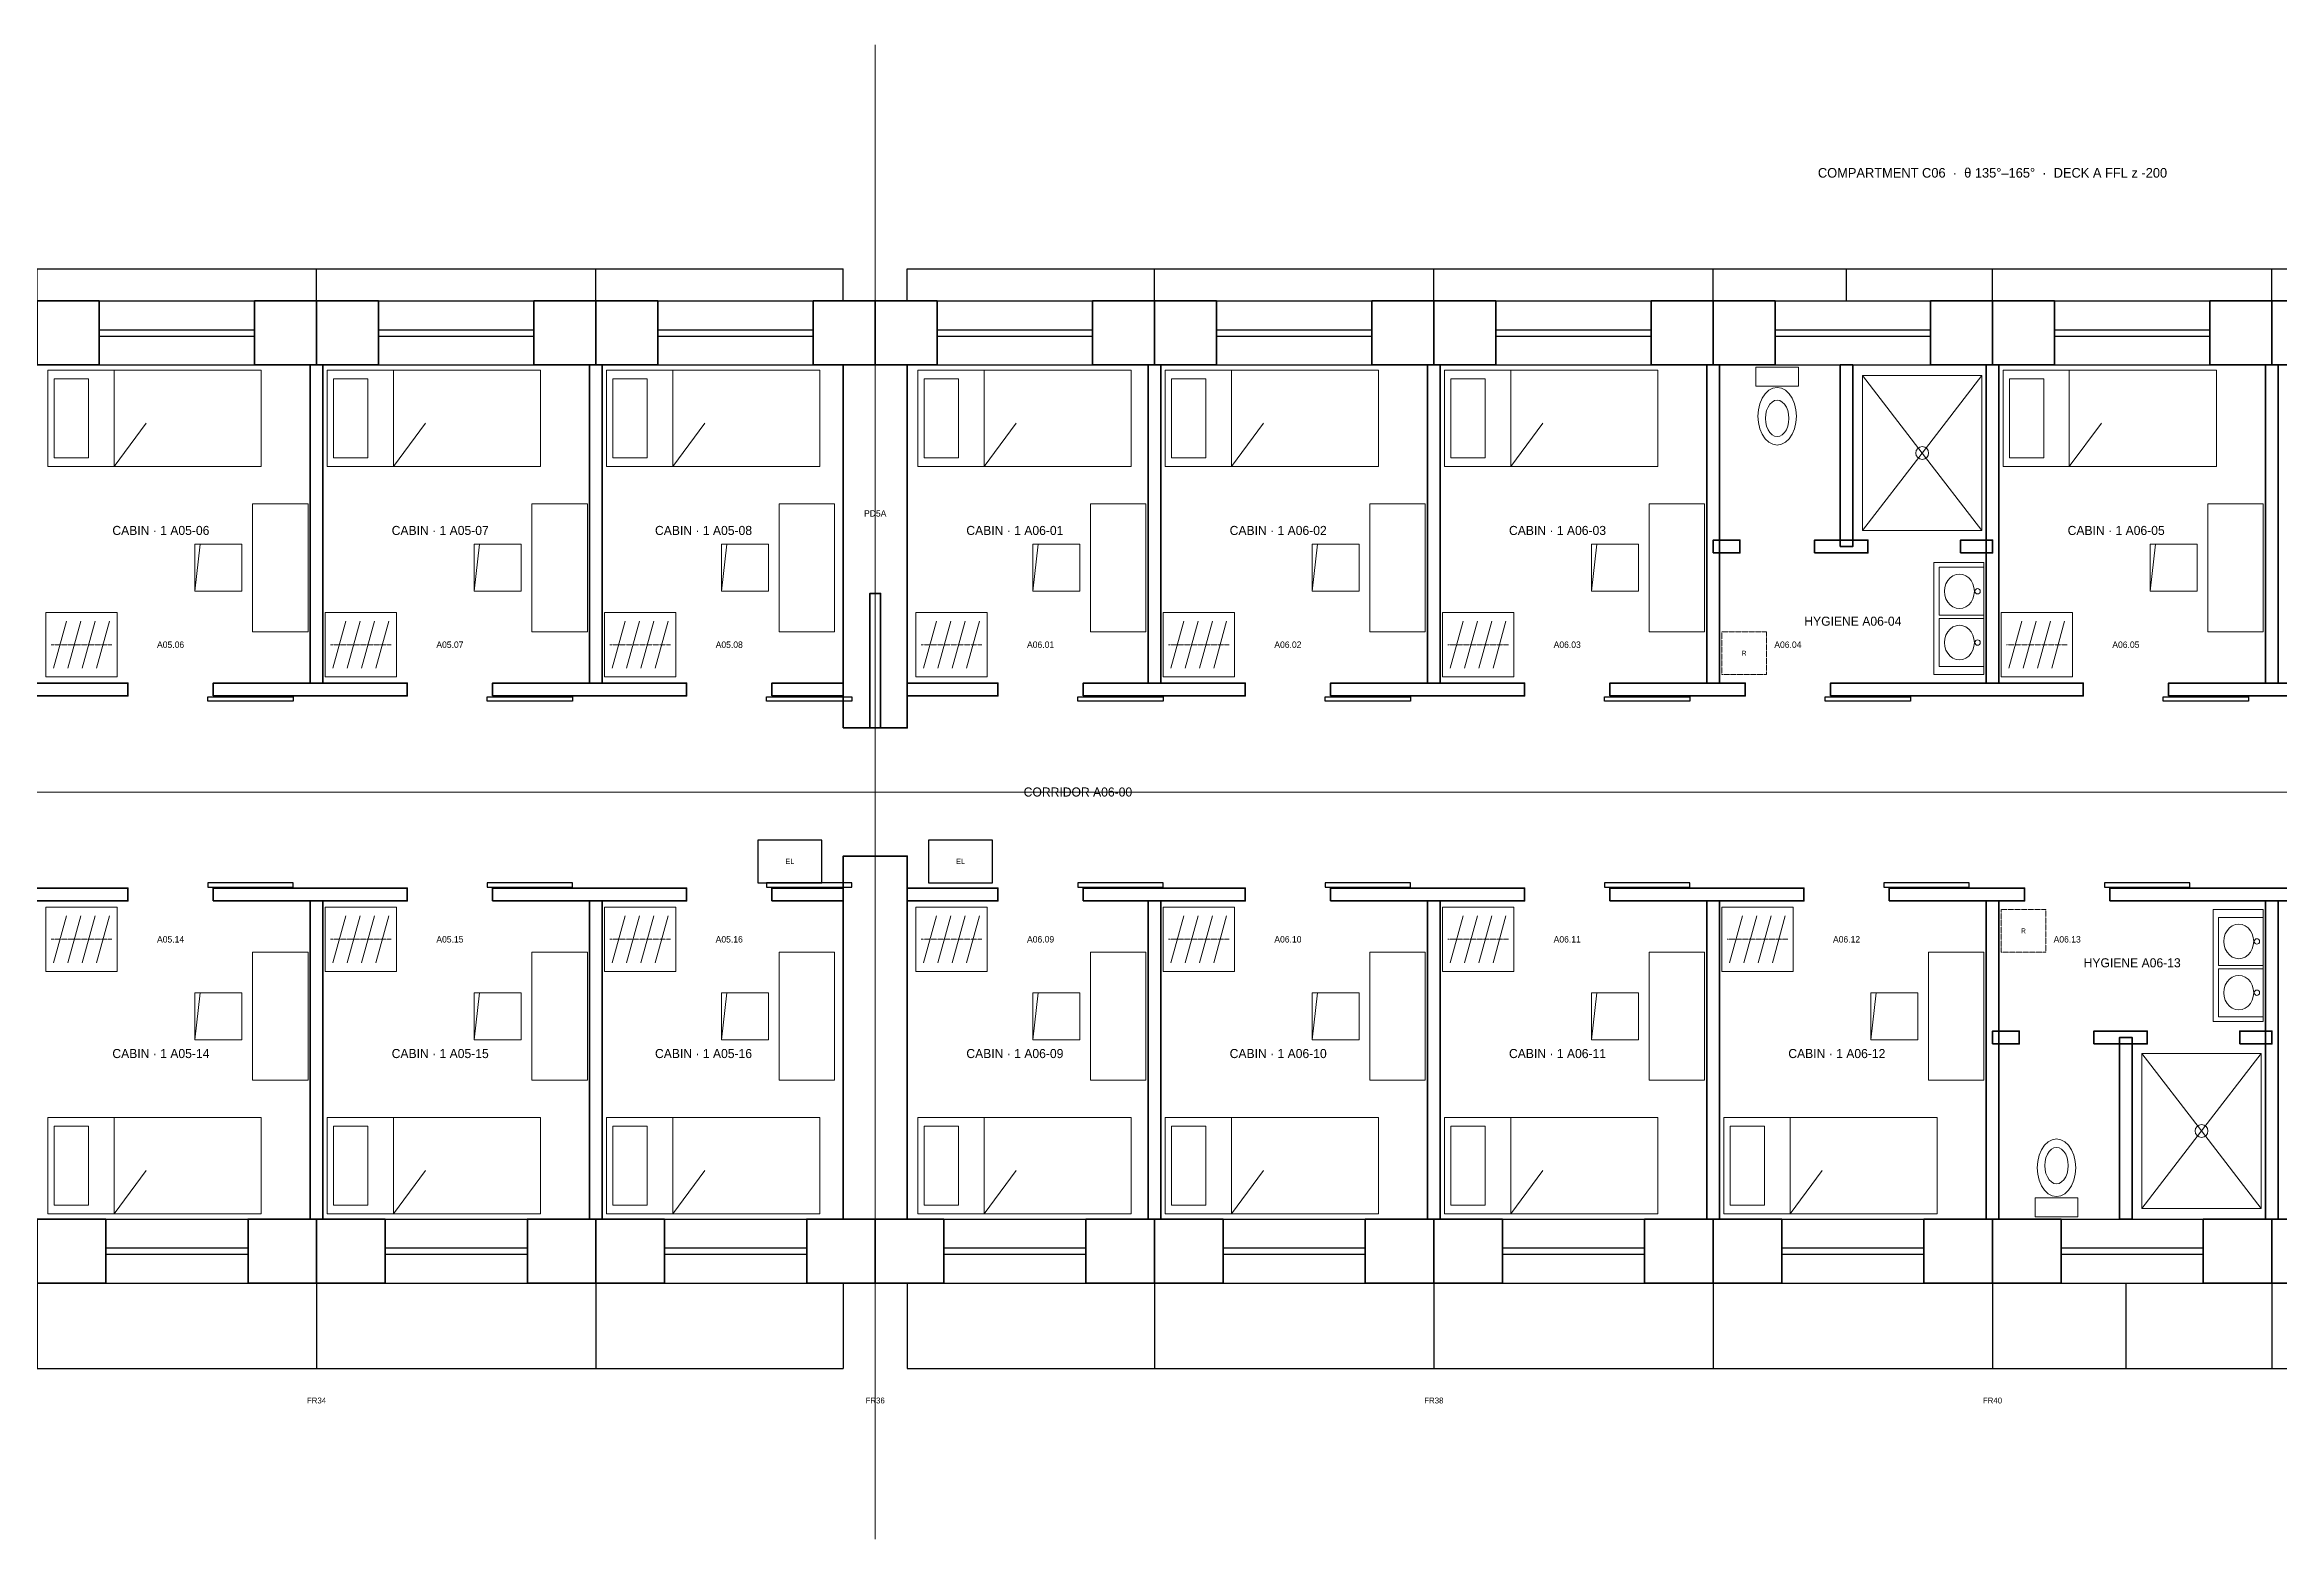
# Model space of a CAD drawing. Header units: millimetres. Extents: x 0 to 254927, y -7000 to 7000.
# Drawn here: x 98736 to 119680, y -7000 to 7000 of the extents above; entities that cross this region are included whole.
import ezdxf
from ezdxf.enums import TextEntityAlignment as Align

# ---------------------------------------------------------------- set-up
doc = ezdxf.new("R2010")
doc.units = ezdxf.units.MM
doc.linetypes.add('CENTER', pattern=[5.08, 3.175, -0.635, 0.635, -0.635])
doc.linetypes.add('DASHED', pattern=[1.524, 1.27, -0.254])
for name, color, linetype, lineweight in [('A-ANNO-DIMS', 2, 'CONTINUOUS', 18), ('A-ANNO-NOTE', 7, 'CONTINUOUS', 18), ('A-ANNO-TEXT', 7, 'CONTINUOUS', 25), ('A-CNTR', 9, 'CENTER', 13), ('A-DOOR', 3, 'CONTINUOUS', 25), ('A-DOOR-PRES', 1, 'CONTINUOUS', 35), ('A-EQPM', 30, 'CONTINUOUS', 25), ('A-EQPM-HIDN', 30, 'DASHED', 18), ('A-FURN', 8, 'CONTINUOUS', 18), ('A-GLAZ', 5, 'CONTINUOUS', 25), ('A-GRID', 9, 'CENTER', 18), ('A-HIDN', 8, 'DASHED', 18), ('A-WALL', 7, 'CONTINUOUS', 35), ('A-WALL-BHD', 7, 'CONTINUOUS', 50), ('A-WALL-PRHU', 7, 'CONTINUOUS', 70)]:
    doc.layers.add(name, color=color, linetype=linetype, lineweight=lineweight)
doc.styles.add('OpenSansCondensed-Light', font='OpenSansCondensed-Light.ttf')
doc.dimstyles.new('EZDXF', dxfattribs={"dimtxt": 0.25, "dimasz": 0.175, "dimexe": 0.375, "dimexo": 0.125, "dimgap": 0.1, "dimtad": 1, "dimlfac": 100, "dimzin": 12, "dimdsep": 46, "dimtxsty": 'OpenSansCondensed-Light', "dimblk": 'ARCHTICK', "dimcen": 2.5, "dimazin": 3, "dimtfac": 0.5, "dimtmove": 2, "dimatfit": 3})

# ---------------------------------------------------------------- blocks, each defined once
blk = doc.blocks.new('_ARCHTICK')
at = {"color": 0, "linetype": 'BYBLOCK', "const_width": 0.15}
blk.add_lwpolyline([(-0.5, -0.5), (0.5, 0.5)], dxfattribs=at)

msp = doc.modelspace()

# ---------------------------------------------------------------- linework, layer by layer
at = {"layer": 'A-ANNO-DIMS'}
for p, q in [((101283.76736, -4700), (101283.76736, -5200)), ((103901.76124, -4700), (103901.76124, -5200)), ((106519.75512, -4700), (106519.75512, -5200)), ((106519.75512, -4700), (106519.75512, -5200)), ((109137.749, -4700), (109137.749, -5200)), ((111755.74288, -4700), (111755.74288, -5200)), ((114373.73675, -4700), (114373.73675, -5200)), ((116991.73063, -4700), (116991.73063, -5200)), ((119609.72451, -4700), (119609.72451, -5200))]:
    msp.add_line(p, q, dxfattribs=at)
at = {"layer": 'A-CNTR'}
msp.add_line((0, 0), (254927.41229, 0), dxfattribs=at)
at = {"layer": 'A-DOOR'}
for p, q in [((99515.77349, 900), (99515.77349, 1020)), ((100315.77349, 900), (100315.77349, 1020)), ((102133.76736, 900), (102133.76736, 1020)), ((102933.76736, 900), (102933.76736, 1020)), ((104751.76124, 900), (104751.76124, 1020)), ((105551.76124, 900), (105551.76124, 1020)), ((107669.75512, 900), (107669.75512, 1020)), ((108469.75512, 900), (108469.75512, 1020)), ((109987.749, 900), (109987.749, 1020)), ((110787.749, 900), (110787.749, 1020)), ((112605.74288, 900), (112605.74288, 1020)), ((113405.74288, 900), (113405.74288, 1020)), ((114673.73675, 900), (114673.73675, 1020)), ((115473.73675, 900), (115473.73675, 1020)), ((117841.73063, 900), (117841.73063, 1020)), ((118641.73063, 900), (118641.73063, 1020)), ((99515.77349, -1020), (99515.77349, -900)), ((100315.77349, -1020), (100315.77349, -900)), ((102133.76736, -1020), (102133.76736, -900)), ((102933.76736, -1020), (102933.76736, -900)), ((104751.76124, -1020), (104751.76124, -900)), ((105551.76124, -1020), (105551.76124, -900)), ((107669.75512, -1020), (107669.75512, -900)), ((108469.75512, -1020), (108469.75512, -900)), ((109987.749, -1020), (109987.749, -900)), ((110787.749, -1020), (110787.749, -900)), ((112605.74288, -1020), (112605.74288, -900)), ((113405.74288, -1020), (113405.74288, -900)), ((115223.73675, -1020), (115223.73675, -900)), ((116023.73675, -1020), (116023.73675, -900)), ((117291.73063, -1020), (117291.73063, -900)), ((118091.73063, -1020), (118091.73063, -900))]:
    msp.add_line(p, q, dxfattribs=at)
for points in [[(100265.77349, 890), (101065.77349, 890), (101065.77349, 850), (100265.77349, 850)], [(102883.76736, 890), (103683.76736, 890), (103683.76736, 850), (102883.76736, 850)], [(105501.76124, 890), (106301.76124, 890), (106301.76124, 850), (105501.76124, 850)], [(108419.75512, 890), (109219.75512, 890), (109219.75512, 850), (108419.75512, 850)], [(110737.749, 890), (111537.749, 890), (111537.749, 850), (110737.749, 850)], [(113355.74288, 890), (114155.74288, 890), (114155.74288, 850), (113355.74288, 850)], [(115423.73675, 890), (116223.73675, 890), (116223.73675, 850), (115423.73675, 850)], [(118591.73063, 890), (119391.73063, 890), (119391.73063, 850), (118591.73063, 850)], [(100265.77349, -890), (101065.77349, -890), (101065.77349, -850), (100265.77349, -850)], [(102883.76736, -890), (103683.76736, -890), (103683.76736, -850), (102883.76736, -850)], [(105501.76124, -890), (106301.76124, -890), (106301.76124, -850), (105501.76124, -850)], [(108419.75512, -890), (109219.75512, -890), (109219.75512, -850), (108419.75512, -850)], [(110737.749, -890), (111537.749, -890), (111537.749, -850), (110737.749, -850)], [(113355.74288, -890), (114155.74288, -890), (114155.74288, -850), (113355.74288, -850)], [(115973.73675, -890), (116773.73675, -890), (116773.73675, -850), (115973.73675, -850)], [(118041.73063, -890), (118841.73063, -890), (118841.73063, -850), (118041.73063, -850)]]:
    msp.add_lwpolyline(points, close=True, dxfattribs=at)
at = {"layer": 'A-DOOR-PRES'}
for p, q in [((106219.75512, 600), (106819.75512, 600)), ((106219.75512, -600), (106819.75512, -600))]:
    msp.add_line(p, q, dxfattribs=at)
msp.add_lwpolyline([(106469.75512, 600), (106569.75512, 600), (106569.75512, 1860), (106469.75512, 1860)], close=True, dxfattribs=at)
at = {"layer": 'A-EQPM'}
for points in [[(105419.75512, -850), (106019.75512, -850), (106019.75512, -450), (105419.75512, -450)], [(107019.75512, -850), (107619.75512, -850), (107619.75512, -450), (107019.75512, -450)]]:
    msp.add_lwpolyline(points, close=True, dxfattribs=at)
at = {"layer": 'A-EQPM-HIDN'}
for points in [[(114453.73675, 1100), (114873.73675, 1100), (114873.73675, 1500), (114453.73675, 1500)], [(117071.73063, -1500), (117491.73063, -1500), (117491.73063, -1100), (117071.73063, -1100)]]:
    msp.add_lwpolyline(points, close=True, dxfattribs=at)
at = {"layer": 'A-FURN'}
for p, q in [((99385.77349, 3050), (99385.77349, 3950)), ((102003.76736, 3050), (102003.76736, 3950)), ((104621.76124, 3050), (104621.76124, 3950)), ((107539.75512, 3050), (107539.75512, 3950)), ((109857.749, 3050), (109857.749, 3950)), ((112475.74288, 3050), (112475.74288, 3950)), ((115773.73675, 3900), (116332.73369, 3175)), ((116891.73063, 3900), (116332.73369, 3175)), ((117711.73063, 3050), (117711.73063, 3950)), ((99385.77349, 3050), (99685.77349, 3455)), ((102003.76736, 3050), (102303.76736, 3455)), ((104621.76124, 3050), (104921.76124, 3455)), ((107539.75512, 3050), (107839.75512, 3455)), ((109857.749, 3050), (110157.749, 3455)), ((112475.74288, 3050), (112775.74288, 3455)), ((117711.73063, 3050), (118011.73063, 3455)), ((115773.73675, 2450), (116332.73369, 3175)), ((116891.73063, 2450), (116332.73369, 3175)), ((100143.76736, 1880), (100193.76736, 2320)), ((102761.76124, 1880), (102811.76124, 2320)), ((105079.75512, 1880), (105129.75512, 2320)), ((107997.749, 1880), (108047.749, 2320)), ((110615.74288, 1880), (110665.74288, 2320)), ((113233.73675, 1880), (113283.73675, 2320)), ((118469.72451, 1880), (118519.72451, 2320)), ((98819.77349, 1160), (98939.77349, 1600)), ((98953.77349, 1160), (99073.77349, 1600)), ((99087.77349, 1160), (99207.77349, 1600)), ((99221.77349, 1160), (99341.77349, 1600)), ((101437.76736, 1160), (101557.76736, 1600)), ((101571.76736, 1160), (101691.76736, 1600)), ((101705.76736, 1160), (101825.76736, 1600)), ((101839.76736, 1160), (101959.76736, 1600)), ((104055.76124, 1160), (104175.76124, 1600)), ((104189.76124, 1160), (104309.76124, 1600)), ((104323.76124, 1160), (104443.76124, 1600)), ((104457.76124, 1160), (104577.76124, 1600)), ((106973.75512, 1160), (107093.75512, 1600)), ((107107.75512, 1160), (107227.75512, 1600)), ((107241.75512, 1160), (107361.75512, 1600)), ((107375.75512, 1160), (107495.75512, 1600)), ((109291.749, 1160), (109411.749, 1600)), ((109425.749, 1160), (109545.749, 1600)), ((109559.749, 1160), (109679.749, 1600)), ((109693.749, 1160), (109813.749, 1600)), ((111909.74288, 1160), (112029.74288, 1600)), ((112043.74288, 1160), (112163.74288, 1600)), ((112177.74288, 1160), (112297.74288, 1600)), ((112311.74288, 1160), (112431.74288, 1600)), ((117145.73063, 1160), (117265.73063, 1600)), ((117279.73063, 1160), (117399.73063, 1600)), ((117413.73063, 1160), (117533.73063, 1600)), ((117547.73063, 1160), (117667.73063, 1600)), ((98819.77349, -1600), (98939.77349, -1160)), ((98953.77349, -1600), (99073.77349, -1160)), ((99087.77349, -1600), (99207.77349, -1160)), ((99221.77349, -1600), (99341.77349, -1160)), ((101437.76736, -1600), (101557.76736, -1160)), ((101571.76736, -1600), (101691.76736, -1160)), ((101705.76736, -1600), (101825.76736, -1160)), ((101839.76736, -1600), (101959.76736, -1160)), ((104055.76124, -1600), (104175.76124, -1160)), ((104189.76124, -1600), (104309.76124, -1160)), ((104323.76124, -1600), (104443.76124, -1160)), ((104457.76124, -1600), (104577.76124, -1160)), ((106973.75512, -1600), (107093.75512, -1160)), ((107107.75512, -1600), (107227.75512, -1160)), ((107241.75512, -1600), (107361.75512, -1160)), ((107375.75512, -1600), (107495.75512, -1160)), ((109291.749, -1600), (109411.749, -1160)), ((109425.749, -1600), (109545.749, -1160)), ((109559.749, -1600), (109679.749, -1160)), ((109693.749, -1600), (109813.749, -1160)), ((111909.74288, -1600), (112029.74288, -1160)), ((112043.74288, -1600), (112163.74288, -1160)), ((112177.74288, -1600), (112297.74288, -1160)), ((112311.74288, -1600), (112431.74288, -1160)), ((114527.73675, -1600), (114647.73675, -1160)), ((114661.73675, -1600), (114781.73675, -1160)), ((114795.73675, -1600), (114915.73675, -1160)), ((114929.73675, -1600), (115049.73675, -1160)), ((100143.76736, -2320), (100193.76736, -1880)), ((102761.76124, -2320), (102811.76124, -1880)), ((105079.75512, -2320), (105129.75512, -1880)), ((107997.749, -2320), (108047.749, -1880)), ((110615.74288, -2320), (110665.74288, -1880)), ((113233.73675, -2320), (113283.73675, -1880)), ((115851.73063, -2320), (115901.73063, -1880)), ((118391.73063, -2450), (118950.72757, -3175)), ((119509.72451, -2450), (118950.72757, -3175)), ((99385.77349, -3950), (99385.77349, -3050)), ((102003.76736, -3950), (102003.76736, -3050)), ((104621.76124, -3950), (104621.76124, -3050)), ((107539.75512, -3950), (107539.75512, -3050)), ((109857.749, -3950), (109857.749, -3050)), ((112475.74288, -3950), (112475.74288, -3050)), ((115093.73675, -3950), (115093.73675, -3050)), ((118391.73063, -3900), (118950.72757, -3175)), ((119509.72451, -3900), (118950.72757, -3175)), ((99385.77349, -3950), (99685.77349, -3545)), ((102003.76736, -3950), (102303.76736, -3545)), ((104621.76124, -3950), (104921.76124, -3545)), ((107539.75512, -3950), (107839.75512, -3545)), ((109857.749, -3950), (110157.749, -3545)), ((112475.74288, -3950), (112775.74288, -3545)), ((115093.73675, -3950), (115393.73675, -3545))]:
    msp.add_line(p, q, dxfattribs=at)
for points in [[(114773.73675, 3800), (115173.73675, 3800), (115173.73675, 3980), (114773.73675, 3980)], [(98765.77349, 3050), (100765.77349, 3050), (100765.77349, 3950), (98765.77349, 3950)], [(98825.77349, 3130), (99145.77349, 3130), (99145.77349, 3870), (98825.77349, 3870)], [(101383.76736, 3050), (103383.76736, 3050), (103383.76736, 3950), (101383.76736, 3950)], [(101443.76736, 3130), (101763.76736, 3130), (101763.76736, 3870), (101443.76736, 3870)], [(104001.76124, 3050), (106001.76124, 3050), (106001.76124, 3950), (104001.76124, 3950)], [(104061.76124, 3130), (104381.76124, 3130), (104381.76124, 3870), (104061.76124, 3870)], [(106919.75512, 3050), (108919.75512, 3050), (108919.75512, 3950), (106919.75512, 3950)], [(106979.75512, 3130), (107299.75512, 3130), (107299.75512, 3870), (106979.75512, 3870)], [(109237.749, 3050), (111237.749, 3050), (111237.749, 3950), (109237.749, 3950)], [(109297.749, 3130), (109617.749, 3130), (109617.749, 3870), (109297.749, 3870)], [(111855.74288, 3050), (113855.74288, 3050), (113855.74288, 3950), (111855.74288, 3950)], [(111915.74288, 3130), (112235.74288, 3130), (112235.74288, 3870), (111915.74288, 3870)], [(115153.73675, 3520), (115149.22378, 3580.08065), (115135.91115, 3637.14861), (115114.46642, 3688.34225), (115085.96492, 3731.0945), (115051.83583, 3763.26159), (115013.79052, 3783.23054), (114973.73675, 3790), (114933.68299, 3783.23054), (114895.63768, 3763.26159), (114861.50859, 3731.0945), (114833.00709, 3688.34225), (114811.56236, 3637.14861), (114798.24973, 3580.08065), (114793.73675, 3520), (114798.24973, 3459.91935), (114811.56236, 3402.85139), (114833.00709, 3351.65775), (114861.50859, 3308.9055), (114895.63768, 3276.73841), (114933.68299, 3256.76946), (114973.73675, 3250), (115013.79052, 3256.76946), (115051.83583, 3276.73841), (115085.96492, 3308.9055), (115114.46642, 3351.65775), (115135.91115, 3402.85139), (115149.22378, 3459.91935)], [(115773.73675, 2450), (116891.73063, 2450), (116891.73063, 3900), (115773.73675, 3900)], [(117091.73063, 3050), (119091.73063, 3050), (119091.73063, 3950), (117091.73063, 3950)], [(117151.73063, 3130), (117471.73063, 3130), (117471.73063, 3870), (117151.73063, 3870)], [(115083.73675, 3500), (115080.97882, 3537.82856), (115072.84333, 3573.76024), (115059.73822, 3605.99327), (115042.32063, 3632.91135), (115021.46396, 3653.16471), (114998.21406, 3665.73775), (114973.73675, 3670), (114949.25945, 3665.73775), (114926.00954, 3653.16471), (114905.15288, 3632.91135), (114887.73529, 3605.99327), (114874.63018, 3573.76024), (114866.49468, 3537.82856), (114863.73675, 3500), (114866.49468, 3462.17144), (114874.63018, 3426.23976), (114887.73529, 3394.00673), (114905.15288, 3367.08865), (114926.00954, 3346.83529), (114949.25945, 3334.26225), (114973.73675, 3330), (114998.21406, 3334.26225), (115021.46396, 3346.83529), (115042.32063, 3367.08865), (115059.73822, 3394.00673), (115072.84333, 3426.23976), (115080.97882, 3462.17144)], [(100683.76736, 1500), (101203.76736, 1500), (101203.76736, 2700), (100683.76736, 2700)], [(103301.76124, 1500), (103821.76124, 1500), (103821.76124, 2700), (103301.76124, 2700)], [(105619.75512, 1500), (106139.75512, 1500), (106139.75512, 2700), (105619.75512, 2700)], [(108537.749, 1500), (109057.749, 1500), (109057.749, 2700), (108537.749, 2700)], [(111155.74288, 1500), (111675.74288, 1500), (111675.74288, 2700), (111155.74288, 2700)], [(113773.73675, 1500), (114293.73675, 1500), (114293.73675, 2700), (113773.73675, 2700)], [(119009.72451, 1500), (119529.72451, 1500), (119529.72451, 2700), (119009.72451, 2700)], [(100143.76736, 1880), (100583.76736, 1880), (100583.76736, 2320), (100143.76736, 2320)], [(102761.76124, 1880), (103201.76124, 1880), (103201.76124, 2320), (102761.76124, 2320)], [(105079.75512, 1880), (105519.75512, 1880), (105519.75512, 2320), (105079.75512, 2320)], [(107997.749, 1880), (108437.749, 1880), (108437.749, 2320), (107997.749, 2320)], [(110615.74288, 1880), (111055.74288, 1880), (111055.74288, 2320), (110615.74288, 2320)], [(113233.73675, 1880), (113673.73675, 1880), (113673.73675, 2320), (113233.73675, 2320)], [(118469.72451, 1880), (118909.72451, 1880), (118909.72451, 2320), (118469.72451, 2320)], [(116441.73063, 1100), (116911.73063, 1100), (116911.73063, 2150), (116441.73063, 2150)], [(116491.73063, 1655), (116911.73063, 1655), (116911.73063, 2105), (116491.73063, 2105)], [(116821.73063, 1880), (116818.22054, 1916.04839), (116807.86627, 1950.28917), (116791.18704, 1981.00535), (116769.0192, 2006.6567), (116742.47436, 2025.95696), (116712.88356, 2037.93832), (116681.73063, 2042), (116650.5777, 2037.93832), (116620.98691, 2025.95696), (116594.44206, 2006.6567), (116572.27422, 1981.00535), (116555.59499, 1950.28917), (116545.24072, 1916.04839), (116541.73063, 1880), (116545.24072, 1843.95161), (116555.59499, 1809.71083), (116572.27422, 1778.99465), (116594.44206, 1753.3433), (116620.98691, 1734.04304), (116650.5777, 1722.06168), (116681.73063, 1718), (116712.88356, 1722.06168), (116742.47436, 1734.04304), (116769.0192, 1753.3433), (116791.18704, 1778.99465), (116807.86627, 1809.71083), (116818.22054, 1843.95161)], [(98745.77349, 1080), (99415.77349, 1080), (99415.77349, 1680), (98745.77349, 1680)], [(101363.76736, 1080), (102033.76736, 1080), (102033.76736, 1680), (101363.76736, 1680)], [(103981.76124, 1080), (104651.76124, 1080), (104651.76124, 1680), (103981.76124, 1680)], [(106899.75512, 1080), (107569.75512, 1080), (107569.75512, 1680), (106899.75512, 1680)], [(109217.749, 1080), (109887.749, 1080), (109887.749, 1680), (109217.749, 1680)], [(111835.74288, 1080), (112505.74288, 1080), (112505.74288, 1680), (111835.74288, 1680)], [(117071.73063, 1080), (117741.73063, 1080), (117741.73063, 1680), (117071.73063, 1680)], [(116491.73063, 1175), (116911.73063, 1175), (116911.73063, 1625), (116491.73063, 1625)], [(116821.73063, 1400), (116818.22054, 1436.04839), (116807.86627, 1470.28917), (116791.18704, 1501.00535), (116769.0192, 1526.6567), (116742.47436, 1545.95696), (116712.88356, 1557.93832), (116681.73063, 1562), (116650.5777, 1557.93832), (116620.98691, 1545.95696), (116594.44206, 1526.6567), (116572.27422, 1501.00535), (116555.59499, 1470.28917), (116545.24072, 1436.04839), (116541.73063, 1400), (116545.24072, 1363.95161), (116555.59499, 1329.71083), (116572.27422, 1298.99465), (116594.44206, 1273.3433), (116620.98691, 1254.04304), (116650.5777, 1242.06168), (116681.73063, 1238), (116712.88356, 1242.06168), (116742.47436, 1254.04304), (116769.0192, 1273.3433), (116791.18704, 1298.99465), (116807.86627, 1329.71083), (116818.22054, 1363.95161)], [(98745.77349, -1680), (99415.77349, -1680), (99415.77349, -1080), (98745.77349, -1080)], [(101363.76736, -1680), (102033.76736, -1680), (102033.76736, -1080), (101363.76736, -1080)], [(103981.76124, -1680), (104651.76124, -1680), (104651.76124, -1080), (103981.76124, -1080)], [(106899.75512, -1680), (107569.75512, -1680), (107569.75512, -1080), (106899.75512, -1080)], [(109217.749, -1680), (109887.749, -1680), (109887.749, -1080), (109217.749, -1080)], [(111835.74288, -1680), (112505.74288, -1680), (112505.74288, -1080), (111835.74288, -1080)], [(114453.73675, -1680), (115123.73675, -1680), (115123.73675, -1080), (114453.73675, -1080)], [(119059.72451, -2150), (119529.72451, -2150), (119529.72451, -1100), (119059.72451, -1100)], [(119109.72451, -1625), (119529.72451, -1625), (119529.72451, -1175), (119109.72451, -1175)], [(119439.72451, -1400), (119436.21442, -1363.95161), (119425.86015, -1329.71083), (119409.18092, -1298.99465), (119387.01308, -1273.3433), (119360.46823, -1254.04304), (119330.87744, -1242.06168), (119299.72451, -1238), (119268.57158, -1242.06168), (119238.98079, -1254.04304), (119212.43594, -1273.3433), (119190.2681, -1298.99465), (119173.58887, -1329.71083), (119163.2346, -1363.95161), (119159.72451, -1400), (119163.2346, -1436.04839), (119173.58887, -1470.28917), (119190.2681, -1501.00535), (119212.43594, -1526.6567), (119238.98079, -1545.95696), (119268.57158, -1557.93832), (119299.72451, -1562), (119330.87744, -1557.93832), (119360.46823, -1545.95696), (119387.01308, -1526.6567), (119409.18092, -1501.00535), (119425.86015, -1470.28917), (119436.21442, -1436.04839)], [(100683.76736, -2700), (101203.76736, -2700), (101203.76736, -1500), (100683.76736, -1500)], [(103301.76124, -2700), (103821.76124, -2700), (103821.76124, -1500), (103301.76124, -1500)], [(105619.75512, -2700), (106139.75512, -2700), (106139.75512, -1500), (105619.75512, -1500)], [(108537.749, -2700), (109057.749, -2700), (109057.749, -1500), (108537.749, -1500)], [(111155.74288, -2700), (111675.74288, -2700), (111675.74288, -1500), (111155.74288, -1500)], [(113773.73675, -2700), (114293.73675, -2700), (114293.73675, -1500), (113773.73675, -1500)], [(116391.73063, -2700), (116911.73063, -2700), (116911.73063, -1500), (116391.73063, -1500)], [(119109.72451, -2105), (119529.72451, -2105), (119529.72451, -1655), (119109.72451, -1655)], [(100143.76736, -2320), (100583.76736, -2320), (100583.76736, -1880), (100143.76736, -1880)], [(102761.76124, -2320), (103201.76124, -2320), (103201.76124, -1880), (102761.76124, -1880)], [(105079.75512, -2320), (105519.75512, -2320), (105519.75512, -1880), (105079.75512, -1880)], [(107997.749, -2320), (108437.749, -2320), (108437.749, -1880), (107997.749, -1880)], [(110615.74288, -2320), (111055.74288, -2320), (111055.74288, -1880), (110615.74288, -1880)], [(113233.73675, -2320), (113673.73675, -2320), (113673.73675, -1880), (113233.73675, -1880)], [(115851.73063, -2320), (116291.73063, -2320), (116291.73063, -1880), (115851.73063, -1880)], [(119439.72451, -1880), (119436.21442, -1843.95161), (119425.86015, -1809.71083), (119409.18092, -1778.99465), (119387.01308, -1753.3433), (119360.46823, -1734.04304), (119330.87744, -1722.06168), (119299.72451, -1718), (119268.57158, -1722.06168), (119238.98079, -1734.04304), (119212.43594, -1753.3433), (119190.2681, -1778.99465), (119173.58887, -1809.71083), (119163.2346, -1843.95161), (119159.72451, -1880), (119163.2346, -1916.04839), (119173.58887, -1950.28917), (119190.2681, -1981.00535), (119212.43594, -2006.6567), (119238.98079, -2025.95696), (119268.57158, -2037.93832), (119299.72451, -2042), (119330.87744, -2037.93832), (119360.46823, -2025.95696), (119387.01308, -2006.6567), (119409.18092, -1981.00535), (119425.86015, -1950.28917), (119436.21442, -1916.04839)], [(118391.73063, -3900), (119509.72451, -3900), (119509.72451, -2450), (118391.73063, -2450)], [(98765.77349, -3950), (100765.77349, -3950), (100765.77349, -3050), (98765.77349, -3050)], [(98825.77349, -3870), (99145.77349, -3870), (99145.77349, -3130), (98825.77349, -3130)], [(101383.76736, -3950), (103383.76736, -3950), (103383.76736, -3050), (101383.76736, -3050)], [(101443.76736, -3870), (101763.76736, -3870), (101763.76736, -3130), (101443.76736, -3130)], [(104001.76124, -3950), (106001.76124, -3950), (106001.76124, -3050), (104001.76124, -3050)], [(104061.76124, -3870), (104381.76124, -3870), (104381.76124, -3130), (104061.76124, -3130)], [(106919.75512, -3950), (108919.75512, -3950), (108919.75512, -3050), (106919.75512, -3050)], [(106979.75512, -3870), (107299.75512, -3870), (107299.75512, -3130), (106979.75512, -3130)], [(109237.749, -3950), (111237.749, -3950), (111237.749, -3050), (109237.749, -3050)], [(109297.749, -3870), (109617.749, -3870), (109617.749, -3130), (109297.749, -3130)], [(111855.74288, -3950), (113855.74288, -3950), (113855.74288, -3050), (111855.74288, -3050)], [(111915.74288, -3870), (112235.74288, -3870), (112235.74288, -3130), (111915.74288, -3130)], [(114473.73675, -3950), (116473.73675, -3950), (116473.73675, -3050), (114473.73675, -3050)], [(114533.73675, -3870), (114853.73675, -3870), (114853.73675, -3130), (114533.73675, -3130)], [(117771.73063, -3520), (117767.21766, -3459.91935), (117753.90503, -3402.85139), (117732.4603, -3351.65775), (117703.9588, -3308.9055), (117669.8297, -3276.73841), (117631.7844, -3256.76946), (117591.73063, -3250), (117551.67686, -3256.76946), (117513.63156, -3276.73841), (117479.50247, -3308.9055), (117451.00096, -3351.65775), (117429.55624, -3402.85139), (117416.24361, -3459.91935), (117411.73063, -3520), (117416.24361, -3580.08065), (117429.55624, -3637.14861), (117451.00096, -3688.34225), (117479.50247, -3731.0945), (117513.63156, -3763.26159), (117551.67686, -3783.23054), (117591.73063, -3790), (117631.7844, -3783.23054), (117669.8297, -3763.26159), (117703.9588, -3731.0945), (117732.4603, -3688.34225), (117753.90503, -3637.14861), (117767.21766, -3580.08065)], [(117701.73063, -3500), (117698.9727, -3462.17144), (117690.83721, -3426.23976), (117677.73209, -3394.00673), (117660.31451, -3367.08865), (117639.45784, -3346.83529), (117616.20793, -3334.26225), (117591.73063, -3330), (117567.25333, -3334.26225), (117544.00342, -3346.83529), (117523.14675, -3367.08865), (117505.72917, -3394.00673), (117492.62406, -3426.23976), (117484.48856, -3462.17144), (117481.73063, -3500), (117484.48856, -3537.82856), (117492.62406, -3573.76024), (117505.72917, -3605.99327), (117523.14675, -3632.91135), (117544.00342, -3653.16471), (117567.25333, -3665.73775), (117591.73063, -3670), (117616.20793, -3665.73775), (117639.45784, -3653.16471), (117660.31451, -3632.91135), (117677.73209, -3605.99327), (117690.83721, -3573.76024), (117698.9727, -3537.82856)], [(117391.73063, -3980), (117791.73063, -3980), (117791.73063, -3800), (117391.73063, -3800)]]:
    msp.add_lwpolyline(points, close=True, dxfattribs=at)
for centre, radius in [((116332.73369, 3175), 60), ((116851.73063, 1880), 25), ((116851.73063, 1400), 25), ((119469.72451, -1400), 25), ((119469.72451, -1880), 25), ((118950.72757, -3175), 60)]:
    msp.add_circle(centre, radius, dxfattribs=at)
at = {"layer": 'A-GLAZ'}
for p, q in [((99247.4977, 4600), (100702.04315, 4600)), ((101865.49158, 4600), (103320.03703, 4600)), ((104483.48545, 4600), (105938.03091, 4600)), ((107101.47933, 4600), (108556.02479, 4600)), ((109719.47321, 4600), (111174.01866, 4600)), ((112337.46709, 4600), (113792.01254, 4600)), ((114955.46097, 4600), (116410.00642, 4600)), ((117573.45484, 4600), (119028.0003, 4600)), ((99247.4977, 4330), (100702.04315, 4330)), ((99247.4977, 4270), (100702.04315, 4270)), ((101865.49158, 4330), (103320.03703, 4330)), ((101865.49158, 4270), (103320.03703, 4270)), ((104483.48545, 4330), (105938.03091, 4330)), ((104483.48545, 4270), (105938.03091, 4270)), ((107101.47933, 4330), (108556.02479, 4330)), ((107101.47933, 4270), (108556.02479, 4270)), ((109719.47321, 4330), (111174.01866, 4330)), ((109719.47321, 4270), (111174.01866, 4270)), ((112337.46709, 4330), (113792.01254, 4330)), ((112337.46709, 4270), (113792.01254, 4270)), ((114955.46097, 4330), (116410.00642, 4330)), ((114955.46097, 4270), (116410.00642, 4270)), ((117573.45484, 4330), (119028.0003, 4330)), ((117573.45484, 4270), (119028.0003, 4270)), ((99247.4977, 4000), (100702.04315, 4000)), ((101865.49158, 4000), (103320.03703, 4000)), ((104483.48545, 4000), (105938.03091, 4000)), ((107101.47933, 4000), (108556.02479, 4000)), ((109719.47321, 4000), (111174.01866, 4000)), ((112337.46709, 4000), (113792.01254, 4000)), ((114955.46097, 4000), (116410.00642, 4000)), ((117573.45484, 4000), (119028.0003, 4000)), ((99308.10376, -4000), (100641.43709, -4000)), ((101926.09764, -4000), (103259.43097, -4000)), ((104544.09151, -4000), (105877.42485, -4000)), ((107162.08539, -4000), (108495.41873, -4000)), ((109780.07927, -4000), (111113.4126, -4000)), ((112398.07315, -4000), (113731.40648, -4000)), ((115016.06703, -4000), (116349.40036, -4000)), ((117634.0609, -4000), (118967.39424, -4000)), ((99308.10376, -4270), (100641.43709, -4270)), ((99308.10376, -4330), (100641.43709, -4330)), ((101926.09764, -4270), (103259.43097, -4270)), ((101926.09764, -4330), (103259.43097, -4330)), ((104544.09151, -4270), (105877.42485, -4270)), ((104544.09151, -4330), (105877.42485, -4330)), ((107162.08539, -4270), (108495.41873, -4270)), ((107162.08539, -4330), (108495.41873, -4330)), ((109780.07927, -4270), (111113.4126, -4270)), ((109780.07927, -4330), (111113.4126, -4330)), ((112398.07315, -4270), (113731.40648, -4270)), ((112398.07315, -4330), (113731.40648, -4330)), ((115016.06703, -4270), (116349.40036, -4270)), ((115016.06703, -4330), (116349.40036, -4330)), ((117634.0609, -4270), (118967.39424, -4270)), ((117634.0609, -4330), (118967.39424, -4330)), ((99308.10376, -4600), (100641.43709, -4600)), ((101926.09764, -4600), (103259.43097, -4600)), ((104544.09151, -4600), (105877.42485, -4600)), ((107162.08539, -4600), (108495.41873, -4600)), ((109780.07927, -4600), (111113.4126, -4600)), ((112398.07315, -4600), (113731.40648, -4600)), ((115016.06703, -4600), (116349.40036, -4600)), ((117634.0609, -4600), (118967.39424, -4600))]:
    msp.add_line(p, q, dxfattribs=at)
at = {"layer": 'A-GRID'}
msp.add_line((106519.75512, -7000), (106519.75512, 7000), dxfattribs=at)
msp.add_line((106519.75512, -7000), (106519.75512, 7000), dxfattribs=at)
at = {"layer": 'A-HIDN'}
for p, q in [((98795.77349, 1380), (99365.77349, 1380)), ((101413.76736, 1380), (101983.76736, 1380)), ((104031.76124, 1380), (104601.76124, 1380)), ((106949.75512, 1380), (107519.75512, 1380)), ((109267.749, 1380), (109837.749, 1380)), ((111885.74288, 1380), (112455.74288, 1380)), ((117121.73063, 1380), (117691.73063, 1380)), ((106519.75512, -600), (106519.75512, 600)), ((98795.77349, -1380), (99365.77349, -1380)), ((101413.76736, -1380), (101983.76736, -1380)), ((104031.76124, -1380), (104601.76124, -1380)), ((106949.75512, -1380), (107519.75512, -1380)), ((109267.749, -1380), (109837.749, -1380)), ((111885.74288, -1380), (112455.74288, -1380)), ((114503.73675, -1380), (115073.73675, -1380))]:
    msp.add_line(p, q, dxfattribs=at)
at = {"layer": 'A-WALL'}
for points in [[(101223.76736, 1020), (101343.76736, 1020), (101343.76736, 4000), (101223.76736, 4000)], [(103841.76124, 1020), (103961.76124, 1020), (103961.76124, 4000), (103841.76124, 4000)], [(109077.749, 1020), (109197.749, 1020), (109197.749, 4000), (109077.749, 4000)], [(111695.74288, 1020), (111815.74288, 1020), (111815.74288, 4000), (111695.74288, 4000)], [(114313.73675, 1020), (114433.73675, 1020), (114433.73675, 4000), (114313.73675, 4000)], [(115563.73675, 2300), (115683.73675, 2300), (115683.73675, 4000), (115563.73675, 4000)], [(116931.73063, 1020), (117051.73063, 1020), (117051.73063, 4000), (116931.73063, 4000)], [(119549.72451, 1020), (119669.72451, 1020), (119669.72451, 4000), (119549.72451, 4000)], [(114373.73675, 2240), (114623.73675, 2240), (114623.73675, 2360), (114373.73675, 2360)], [(115323.73675, 2240), (115823.73675, 2240), (115823.73675, 2360), (115323.73675, 2360)], [(116691.73063, 2240), (116991.73063, 2240), (116991.73063, 2360), (116691.73063, 2360)], [(97697.77961, 900), (99515.77349, 900), (99515.77349, 1020), (97697.77961, 1020)], [(100315.77349, 900), (102133.76736, 900), (102133.76736, 1020), (100315.77349, 1020)], [(102933.76736, 900), (104751.76124, 900), (104751.76124, 1020), (102933.76736, 1020)], [(105551.76124, 900), (106219.75512, 900), (106219.75512, 1020), (105551.76124, 1020)], [(106819.75512, 900), (107669.75512, 900), (107669.75512, 1020), (106819.75512, 1020)], [(108469.75512, 900), (109987.749, 900), (109987.749, 1020), (108469.75512, 1020)], [(110787.749, 900), (112605.74288, 900), (112605.74288, 1020), (110787.749, 1020)], [(113405.74288, 900), (114673.73675, 900), (114673.73675, 1020), (113405.74288, 1020)], [(115473.73675, 900), (117841.73063, 900), (117841.73063, 1020), (115473.73675, 1020)], [(118641.73063, 900), (120459.72451, 900), (120459.72451, 1020), (118641.73063, 1020)], [(97147.77961, -1020), (99515.77349, -1020), (99515.77349, -900), (97147.77961, -900)], [(100315.77349, -1020), (102133.76736, -1020), (102133.76736, -900), (100315.77349, -900)], [(101223.76736, -4000), (101343.76736, -4000), (101343.76736, -1020), (101223.76736, -1020)], [(102933.76736, -1020), (104751.76124, -1020), (104751.76124, -900), (102933.76736, -900)], [(103841.76124, -4000), (103961.76124, -4000), (103961.76124, -1020), (103841.76124, -1020)], [(105551.76124, -1020), (106219.75512, -1020), (106219.75512, -900), (105551.76124, -900)], [(106819.75512, -1020), (107669.75512, -1020), (107669.75512, -900), (106819.75512, -900)], [(108469.75512, -1020), (109987.749, -1020), (109987.749, -900), (108469.75512, -900)], [(109077.749, -4000), (109197.749, -4000), (109197.749, -1020), (109077.749, -1020)], [(110787.749, -1020), (112605.74288, -1020), (112605.74288, -900), (110787.749, -900)], [(111695.74288, -4000), (111815.74288, -4000), (111815.74288, -1020), (111695.74288, -1020)], [(113405.74288, -1020), (115223.73675, -1020), (115223.73675, -900), (113405.74288, -900)], [(114313.73675, -4000), (114433.73675, -4000), (114433.73675, -1020), (114313.73675, -1020)], [(116023.73675, -1020), (117291.73063, -1020), (117291.73063, -900), (116023.73675, -900)], [(116931.73063, -4000), (117051.73063, -4000), (117051.73063, -1020), (116931.73063, -1020)], [(118091.73063, -1020), (120459.72451, -1020), (120459.72451, -900), (118091.73063, -900)], [(119549.72451, -4000), (119669.72451, -4000), (119669.72451, -1020), (119549.72451, -1020)], [(116991.73063, -2360), (117241.73063, -2360), (117241.73063, -2240), (116991.73063, -2240)], [(117941.73063, -2360), (118441.73063, -2360), (118441.73063, -2240), (117941.73063, -2240)], [(118181.73063, -4000), (118301.73063, -4000), (118301.73063, -2300), (118181.73063, -2300)], [(119309.72451, -2360), (119609.72451, -2360), (119609.72451, -2240), (119309.72451, -2240)]]:
    msp.add_lwpolyline(points, close=True, dxfattribs=at)
at = {"layer": 'A-WALL-BHD'}
for points in [[(106219.75512, 600), (106819.75512, 600), (106819.75512, 4000), (106219.75512, 4000)], [(106219.75512, -4000), (106819.75512, -4000), (106819.75512, -600), (106219.75512, -600)]]:
    msp.add_lwpolyline(points, close=True, dxfattribs=at)
at = {"layer": 'A-WALL-PRHU'}
for points in [[(98665.77349, 4000), (99247.4977, 4000), (99247.4977, 4600), (98665.77349, 4600)], [(100702.04315, 4000), (101283.76736, 4000), (101283.76736, 4600), (100702.04315, 4600)], [(101283.76736, 4000), (101865.49158, 4000), (101865.49158, 4600), (101283.76736, 4600)], [(103320.03703, 4000), (103901.76124, 4000), (103901.76124, 4600), (103320.03703, 4600)], [(103901.76124, 4000), (104483.48545, 4000), (104483.48545, 4600), (103901.76124, 4600)], [(105938.03091, 4000), (106519.75512, 4000), (106519.75512, 4600), (105938.03091, 4600)], [(106519.75512, 4000), (107101.47933, 4000), (107101.47933, 4600), (106519.75512, 4600)], [(108556.02479, 4000), (109137.749, 4000), (109137.749, 4600), (108556.02479, 4600)], [(109137.749, 4000), (109719.47321, 4000), (109719.47321, 4600), (109137.749, 4600)], [(111174.01866, 4000), (111755.74288, 4000), (111755.74288, 4600), (111174.01866, 4600)], [(111755.74288, 4000), (112337.46709, 4000), (112337.46709, 4600), (111755.74288, 4600)], [(113792.01254, 4000), (114373.73675, 4000), (114373.73675, 4600), (113792.01254, 4600)], [(114373.73675, 4000), (114955.46097, 4000), (114955.46097, 4600), (114373.73675, 4600)], [(116410.00642, 4000), (116991.73063, 4000), (116991.73063, 4600), (116410.00642, 4600)], [(116991.73063, 4000), (117573.45484, 4000), (117573.45484, 4600), (116991.73063, 4600)], [(119028.0003, 4000), (119609.72451, 4000), (119609.72451, 4600), (119028.0003, 4600)], [(119609.72451, 4000), (120191.44872, 4000), (120191.44872, 4600), (119609.72451, 4600)], [(98665.77349, -4600), (99308.10376, -4600), (99308.10376, -4000), (98665.77349, -4000)], [(100641.43709, -4600), (101283.76736, -4600), (101283.76736, -4000), (100641.43709, -4000)], [(101283.76736, -4600), (101926.09764, -4600), (101926.09764, -4000), (101283.76736, -4000)], [(103259.43097, -4600), (103901.76124, -4600), (103901.76124, -4000), (103259.43097, -4000)], [(103901.76124, -4600), (104544.09151, -4600), (104544.09151, -4000), (103901.76124, -4000)], [(105877.42485, -4600), (106519.75512, -4600), (106519.75512, -4000), (105877.42485, -4000)], [(106519.75512, -4600), (107162.08539, -4600), (107162.08539, -4000), (106519.75512, -4000)], [(108495.41873, -4600), (109137.749, -4600), (109137.749, -4000), (108495.41873, -4000)], [(109137.749, -4600), (109780.07927, -4600), (109780.07927, -4000), (109137.749, -4000)], [(111113.4126, -4600), (111755.74288, -4600), (111755.74288, -4000), (111113.4126, -4000)], [(111755.74288, -4600), (112398.07315, -4600), (112398.07315, -4000), (111755.74288, -4000)], [(113731.40648, -4600), (114373.73675, -4600), (114373.73675, -4000), (113731.40648, -4000)], [(114373.73675, -4600), (115016.06703, -4600), (115016.06703, -4000), (114373.73675, -4000)], [(116349.40036, -4600), (116991.73063, -4600), (116991.73063, -4000), (116349.40036, -4000)], [(116991.73063, -4600), (117634.0609, -4600), (117634.0609, -4000), (116991.73063, -4000)], [(118967.39424, -4600), (119609.72451, -4600), (119609.72451, -4000), (118967.39424, -4000)], [(119609.72451, -4600), (120252.05478, -4600), (120252.05478, -4000), (119609.72451, -4000)]]:
    msp.add_lwpolyline(points, close=True, dxfattribs=at)

# ---------------------------------------------------------------- texts
at = {"layer": 'A-ANNO-NOTE'}
for s, height, p in [('R', 45, (114663.73675, 1300)), ('EL', 50, (105719.75512, -650)), ('EL', 50, (107319.75512, -650)), ('R', 45, (117281.73063, -1300)), ('FR34', 55, (101283.76736, -5700)), ('FR36', 55, (106519.75512, -5700)), ('FR36', 55, (106519.75512, -5700)), ('FR38', 55, (111755.74288, -5700)), ('FR40', 55, (116991.73063, -5700))]:
    msp.add_text(s, height=height, dxfattribs=at).set_placement(p, align=Align.MIDDLE_CENTER)
at = {"layer": 'A-ANNO-TEXT'}
for s, height, p in [('COMPARTMENT C06  ·  θ 135°–165°  ·  DECK A FFL z -200', 90, (116991.73063, 5800)), ('PD5A', 60, (106519.75512, 2610)), ('CABIN · 1 A05-06', 85, (99824.77042, 2450)), ('CABIN · 1 A05-07', 85, (102442.7643, 2450)), ('CABIN · 1 A05-08', 85, (104910.75818, 2450)), ('CABIN · 1 A06-01', 85, (107828.75206, 2450)), ('CABIN · 1 A06-02', 85, (110296.74594, 2450)), ('CABIN · 1 A06-03', 85, (112914.73981, 2450)), ('CABIN · 1 A06-05', 85, (118150.72757, 2450)), ('HYGIENE A06-04', 85, (115682.73369, 1600)), ('A05.06', 60, (99915.77349, 1380)), ('A05.07', 60, (102533.76736, 1380)), ('A05.08', 60, (105151.76124, 1380)), ('A06.01', 60, (108069.75512, 1380)), ('A06.02', 60, (110387.749, 1380)), ('A06.03', 60, (113005.74288, 1380)), ('A06.04', 60, (115073.73675, 1380)), ('A06.05', 60, (118241.73063, 1380)), ('CORRIDOR A06-00', 85, (108419.75512, 0)), ('A05.14', 60, (99915.77349, -1380)), ('A05.15', 60, (102533.76736, -1380)), ('A05.16', 60, (105151.76124, -1380)), ('A06.09', 60, (108069.75512, -1380)), ('A06.10', 60, (110387.749, -1380)), ('A06.11', 60, (113005.74288, -1380)), ('A06.12', 60, (115623.73675, -1380)), ('A06.13', 60, (117691.73063, -1380)), ('HYGIENE A06-13', 85, (118300.72757, -1600)), ('CABIN · 1 A05-14', 85, (99824.77042, -2450)), ('CABIN · 1 A05-15', 85, (102442.7643, -2450)), ('CABIN · 1 A05-16', 85, (104910.75818, -2450)), ('CABIN · 1 A06-09', 85, (107828.75206, -2450)), ('CABIN · 1 A06-10', 85, (110296.74594, -2450)), ('CABIN · 1 A06-11', 85, (112914.73981, -2450)), ('CABIN · 1 A06-12', 85, (115532.73369, -2450))]:
    msp.add_text(s, height=height, dxfattribs=at).set_placement(p, align=Align.MIDDLE_CENTER)

# ---------------------------------------------------------------- dimensions: what is measured, and where the dimension line sits
at = {"layer": 'A-ANNO-DIMS'}
for base, p1, p2 in [((98666, 4900), (98666, 4600), (101284, 4600)), ((101284, 4900), (101284, 4600), (103902, 4600)), ((103902, 4900), (103902, 4600), (106219.75512, 4600)), ((106819.75512, 4900), (106819.75512, 4600), (109138, 4600)), ((109138, 4900), (109138, 4600), (111756, 4600)), ((111756, 4900), (111756, 4600), (114374, 4600)), ((114374, 4900), (114374, 4600), (115624, 4600)), ((115624, 4900), (115624, 4600), (116992, 4600)), ((116992, 4900), (116992, 4600), (119610, 4600)), ((119610, 4900), (119610, 4600), (122228, 4600)), ((98666, -5400), (98666, -4600), (101284, -4600)), ((101284, -5400), (101284, -4600), (103902, -4600)), ((103902, -5400), (103902, -4600), (106219.75512, -4600)), ((106819.75512, -5400), (106819.75512, -4600), (109138, -4600)), ((109138, -5400), (109138, -4600), (111756, -4600)), ((111756, -5400), (111756, -4600), (114374, -4600)), ((114374, -5400), (114374, -4600), (116992, -4600)), ((116992, -5400), (116992, -4600), (118242, -4600)), ((118242, -5400), (118242, -4600), (119610, -4600)), ((119610, -5400), (119610, -4600), (122228, -4600))]:
    msp.add_linear_dim(base=base, p1=p1, p2=p2, dimstyle='EZDXF', dxfattribs=at).render()

doc.saveas('drawing.dxf')
